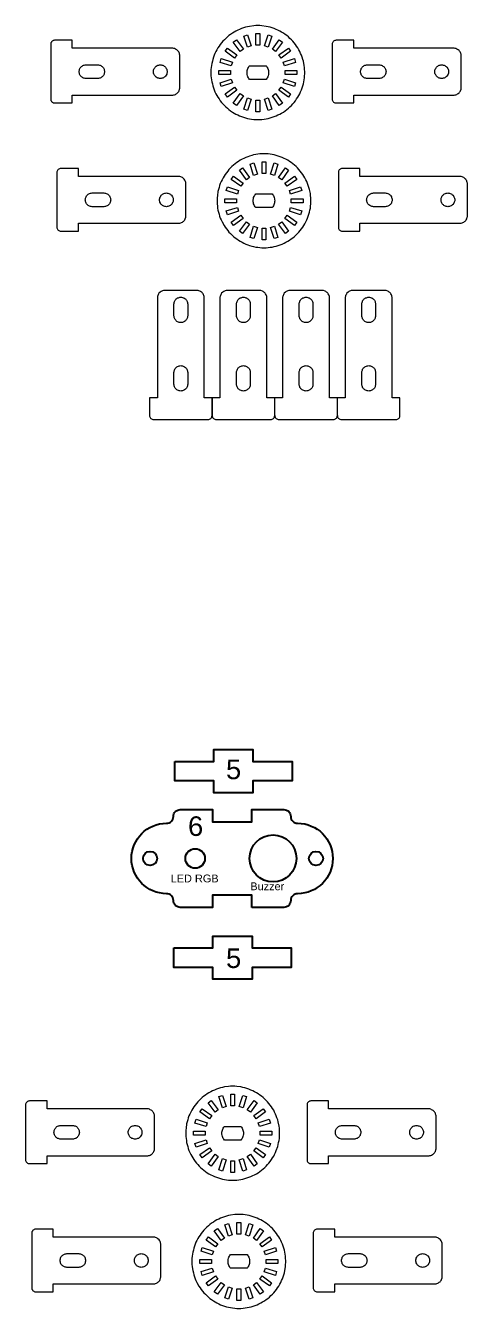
# Model space of a CAD drawing. Header units: millimetres. Extents: x -427 to 3453, y -1931 to 1921.
# Drawn here: x 893.8 to 1006.8, y -483.3 to -155.4 of the extents above; entities that cross this region are included whole.
import ezdxf

# ---------------------------------------------------------------- set-up
doc = ezdxf.new("R2010")
doc.units = ezdxf.units.MM
doc.layers.add('Layer 1', color=7, linetype='Continuous')
doc.styles.get("Standard").update_dxf_attribs({"font": 'arial.ttf'})

msp = doc.modelspace()

# ---------------------------------------------------------------- linework, layer by layer
at = {"color": 240, "true_color": 0xed1f24}
for points in [[(931.952, -343.458), (941.952, -343.458), (941.952, -340.458), (951.952, -340.458), (951.952, -343.458), (961.952, -343.458), (961.952, -348.458), (951.952, -348.458), (951.952, -351.458), (941.952, -351.458), (941.952, -348.458), (931.952, -348.458), (931.952, -343.458)], [(931.733, -391.126), (941.733, -391.126), (941.733, -388.126), (951.733, -388.126), (951.733, -391.126), (961.733, -391.126), (961.733, -396.126), (951.733, -396.126), (951.733, -399.126), (941.733, -399.126), (941.733, -396.126), (931.733, -396.126), (931.733, -391.126)]]:
    msp.add_lwpolyline(points, dxfattribs=at)
msp.add_lwpolyline([(951.623, -380.771), (951.623, -377.671), (941.623, -377.671), (941.623, -380.771), (933.373, -380.771, -0.4142136), (931.623, -379.021, 0.4142136), (929.873, -377.271, -1), (929.873, -359.271, 0.4142136), (931.623, -357.521, -0.4142136), (933.373, -355.771), (941.623, -355.771), (941.623, -358.871), (951.623, -358.871), (951.623, -355.771), (959.873, -355.771, -0.4142136), (961.623, -357.521, 0.4142136), (963.373, -359.271, -1), (963.373, -377.271, 0.4142136), (961.623, -379.021, -0.4142136), (959.873, -380.771)], format="xyb", close=True, dxfattribs=at)
for centre, radius in [((957.08, -368.271), 6), ((925.638, -368.271), 1.8), ((937.174, -368.271), 2.5), ((968.07, -368.271), 1.8)]:
    msp.add_circle(centre, radius, dxfattribs=at)
at = {"layer": 'Layer 1', "color": 240, "lineweight": 0, "true_color": 0xed1f24}
for points in [[(965.165, -166.639), (965.13, -166.11), (965.059, -165.581), (964.847, -164.523), (964.706, -164.029), (964.53, -163.499), (964.354, -163.006), (964.142, -162.512), (963.93, -162.053), (963.683, -161.559), (963.401, -161.101), (963.119, -160.677), (962.801, -160.254), (962.484, -159.831), (962.131, -159.407), (961.778, -159.019), (961.39, -158.666), (961.002, -158.314), (960.579, -157.961), (960.155, -157.643), (959.732, -157.361), (959.274, -157.079), (958.815, -156.797), (958.321, -156.585), (957.862, -156.373), (957.369, -156.162), (956.839, -155.985), (956.346, -155.844), (955.816, -155.703), (955.322, -155.597), (954.264, -155.456), (953.735, -155.421), (952.677, -155.421), (952.147, -155.456), (951.089, -155.597), (950.56, -155.703), (950.066, -155.844), (949.537, -155.985), (949.043, -156.162), (948.549, -156.373), (948.055, -156.585), (947.597, -156.797), (947.138, -157.079), (946.679, -157.361), (946.221, -157.643), (945.797, -157.961), (945.409, -158.314), (944.986, -158.666), (944.633, -159.019), (944.245, -159.407), (943.928, -159.831), (943.575, -160.254), (943.293, -160.677), (942.975, -161.101), (942.728, -161.559), (942.481, -162.053), (942.234, -162.512), (942.023, -163.006), (941.846, -163.499), (941.705, -164.029), (941.564, -164.523), (941.423, -165.052), (941.282, -166.11), (941.211, -166.639), (941.211, -168.227), (941.282, -168.756), (941.352, -169.285), (941.423, -169.779), (941.564, -170.308), (941.705, -170.837), (941.846, -171.331), (942.023, -171.825), (942.234, -172.319), (942.481, -172.813), (942.975, -173.73), (943.293, -174.153), (943.575, -174.612), (943.928, -175.035), (944.245, -175.423), (944.633, -175.811), (944.986, -176.164), (945.409, -176.552), (945.797, -176.87), (946.221, -177.187), (946.679, -177.505), (947.138, -177.752), (947.597, -178.034), (948.055, -178.246), (948.549, -178.493), (949.043, -178.669), (949.537, -178.845), (950.066, -178.986), (950.56, -179.128), (951.089, -179.233), (951.618, -179.304), (952.147, -179.374), (952.677, -179.41), (953.735, -179.41), (954.264, -179.374), (954.793, -179.304), (955.322, -179.233), (955.816, -179.128), (956.346, -178.986), (956.839, -178.845), (957.369, -178.669), (957.862, -178.493), (958.321, -178.246), (958.815, -178.034), (959.274, -177.752), (959.732, -177.505), (960.155, -177.187), (960.579, -176.87), (961.002, -176.552), (961.39, -176.164), (961.778, -175.811), (962.131, -175.423), (962.484, -175.035), (962.801, -174.612), (963.119, -174.153), (963.401, -173.73), (963.683, -173.271), (963.93, -172.813), (964.142, -172.319), (964.354, -171.825), (964.706, -170.837), (964.847, -170.308), (964.953, -169.779), (965.059, -169.285), (965.13, -168.756), (965.165, -168.227), (965.2, -167.698), (965.2, -167.168), (965.165, -166.639)], [(933.203, -162.735), (933.133, -162.523), (933.062, -162.312), (932.956, -162.135), (932.815, -161.924), (932.674, -161.783), (932.498, -161.606), (932.321, -161.5), (932.11, -161.395), (931.898, -161.289), (931.686, -161.218), (931.475, -161.183), (905.757, -161.183), (905.757, -159.172), (901.242, -159.172), (901.065, -159.207), (900.889, -159.243), (900.748, -159.313), (900.607, -159.419), (900.465, -159.525), (900.395, -159.666), (900.289, -159.842), (900.254, -160.019), (900.254, -174.342), (900.289, -174.518), (900.395, -174.694), (900.465, -174.835), (900.607, -174.941), (900.748, -175.047), (900.889, -175.118), (901.065, -175.153), (901.242, -175.188), (905.757, -175.188), (905.757, -173.177), (931.475, -173.177), (931.686, -173.142), (931.898, -173.072), (932.11, -173.001), (932.321, -172.86), (932.498, -172.754), (932.674, -172.613), (932.815, -172.437), (932.956, -172.26), (933.062, -172.048), (933.203, -171.625), (933.239, -171.413), (933.239, -162.947), (933.203, -162.735)], [(948.69, -162.053), (946.926, -159.619), (947.738, -159.019), (949.502, -161.453), (948.69, -162.053)], [(950.595, -157.749), (951.512, -160.607), (950.56, -160.924), (949.643, -158.067), (950.595, -157.749)], [(952.712, -157.432), (953.7, -157.432), (953.7, -160.43), (952.712, -160.43), (952.712, -157.432)], [(955.852, -160.924), (954.899, -160.607), (955.816, -157.749), (956.769, -158.067), (955.852, -160.924)], [(958.674, -159.019), (959.485, -159.619), (957.721, -162.053), (956.91, -161.453), (958.674, -159.019)], [(1005.17, -162.735), (1005.099, -162.523), (1005.029, -162.312), (1004.923, -162.135), (1004.782, -161.924), (1004.641, -161.783), (1004.464, -161.606), (1004.288, -161.5), (1004.076, -161.395), (1003.865, -161.289), (1003.653, -161.218), (1003.441, -161.183), (977.724, -161.183), (977.724, -159.172), (973.208, -159.172), (973.032, -159.207), (972.855, -159.243), (972.714, -159.313), (972.573, -159.419), (972.432, -159.525), (972.362, -159.666), (972.256, -159.842), (972.22, -160.019), (972.22, -174.342), (972.256, -174.518), (972.362, -174.694), (972.432, -174.835), (972.573, -174.941), (972.714, -175.047), (972.855, -175.118), (973.032, -175.153), (973.208, -175.188), (977.724, -175.188), (977.724, -173.177), (1003.441, -173.177), (1003.653, -173.142), (1003.865, -173.072), (1004.076, -173.001), (1004.288, -172.86), (1004.464, -172.754), (1004.641, -172.613), (1004.782, -172.437), (1004.923, -172.26), (1005.029, -172.048), (1005.17, -171.625), (1005.205, -171.413), (1005.205, -162.947), (1005.17, -162.735)], [(943.857, -163.852), (946.679, -164.769), (946.397, -165.722), (943.54, -164.805), (943.857, -163.852)], [(945.409, -161.136), (947.844, -162.9), (947.244, -163.711), (944.81, -161.947), (945.409, -161.136)], [(961.002, -161.136), (961.567, -161.947), (959.168, -163.711), (958.568, -162.9), (961.002, -161.136)], [(962.554, -163.852), (962.872, -164.805), (960.014, -165.722), (959.697, -164.769), (962.554, -163.852)], [(913.977, -167.392), (913.942, -167.603), (913.871, -167.815), (913.8, -167.992), (913.695, -168.168), (913.554, -168.344), (913.412, -168.485), (913.236, -168.627), (913.06, -168.732), (912.883, -168.803), (912.672, -168.873), (912.46, -168.909), (912.248, -168.944), (909.25, -168.944), (909.038, -168.909), (908.826, -168.873), (908.615, -168.803), (908.438, -168.732), (908.262, -168.627), (908.085, -168.485), (907.944, -168.344), (907.803, -168.168), (907.697, -167.992), (907.627, -167.815), (907.556, -167.603), (907.521, -167.392), (907.486, -167.18), (907.521, -166.968), (907.556, -166.757), (907.627, -166.58), (907.697, -166.369), (907.803, -166.192), (907.944, -166.016), (908.085, -165.875), (908.262, -165.734), (908.438, -165.628), (908.615, -165.557), (908.826, -165.487), (909.038, -165.452), (909.25, -165.416), (912.248, -165.416), (912.46, -165.452), (912.672, -165.487), (912.883, -165.557), (913.06, -165.628), (913.236, -165.734), (913.412, -165.875), (913.554, -166.016), (913.695, -166.192), (913.8, -166.369), (913.871, -166.58), (913.942, -166.757), (913.977, -166.968), (914.012, -167.18), (913.977, -167.392)], [(929.993, -166.968), (929.993, -167.392), (929.958, -167.603), (929.887, -167.815), (929.57, -168.344), (929.393, -168.485), (929.252, -168.627), (929.076, -168.732), (928.864, -168.803), (928.652, -168.873), (928.441, -168.909), (928.229, -168.944), (928.053, -168.909), (927.841, -168.873), (927.629, -168.803), (927.418, -168.732), (927.241, -168.627), (927.1, -168.485), (926.924, -168.344), (926.818, -168.168), (926.712, -167.992), (926.606, -167.815), (926.536, -167.603), (926.5, -167.392), (926.5, -166.968), (926.536, -166.757), (926.606, -166.58), (926.712, -166.369), (926.818, -166.192), (926.924, -166.016), (927.1, -165.875), (927.241, -165.734), (927.418, -165.628), (927.629, -165.557), (927.841, -165.487), (928.053, -165.452), (928.229, -165.416), (928.441, -165.452), (928.652, -165.487), (928.864, -165.557), (929.076, -165.628), (929.252, -165.734), (929.393, -165.875), (929.57, -166.016), (929.781, -166.369), (929.887, -166.58), (929.958, -166.757), (929.993, -166.968)], [(943.187, -167.909), (943.187, -166.921), (946.186, -166.921), (946.186, -167.909), (943.187, -167.909)], [(951.089, -169.179), (950.913, -168.968), (950.772, -168.721), (950.666, -168.474), (950.56, -168.227), (950.489, -167.944), (950.454, -167.698), (950.454, -167.133), (950.489, -166.886), (950.56, -166.604), (950.666, -166.357), (950.772, -166.11), (950.913, -165.898), (951.089, -165.651), (955.322, -165.651), (955.464, -165.898), (955.605, -166.11), (955.746, -166.357), (955.816, -166.604), (955.887, -166.886), (955.922, -167.133), (955.957, -167.415), (955.922, -167.698), (955.887, -167.944), (955.816, -168.227), (955.746, -168.474), (955.605, -168.721), (955.464, -168.968), (955.322, -169.179), (951.089, -169.179)], [(963.189, -167.909), (960.191, -167.909), (960.191, -166.921), (963.189, -166.921), (963.189, -167.909)], [(985.944, -167.392), (985.908, -167.603), (985.838, -167.815), (985.767, -167.992), (985.661, -168.168), (985.52, -168.344), (985.379, -168.485), (985.203, -168.627), (985.026, -168.732), (984.85, -168.803), (984.638, -168.873), (984.427, -168.909), (984.215, -168.944), (981.216, -168.944), (981.005, -168.909), (980.793, -168.873), (980.581, -168.803), (980.405, -168.732), (980.229, -168.627), (980.052, -168.485), (979.911, -168.344), (979.77, -168.168), (979.664, -167.992), (979.594, -167.815), (979.523, -167.603), (979.488, -167.392), (979.452, -167.18), (979.488, -166.968), (979.523, -166.757), (979.594, -166.58), (979.664, -166.369), (979.77, -166.192), (979.911, -166.016), (980.052, -165.875), (980.229, -165.734), (980.405, -165.628), (980.581, -165.557), (980.793, -165.487), (981.005, -165.452), (981.216, -165.416), (984.215, -165.416), (984.427, -165.452), (984.638, -165.487), (984.85, -165.557), (985.026, -165.628), (985.203, -165.734), (985.379, -165.875), (985.52, -166.016), (985.661, -166.192), (985.767, -166.369), (985.838, -166.58), (985.908, -166.757), (985.944, -166.968), (985.979, -167.18), (985.944, -167.392)], [(1001.96, -166.968), (1001.96, -167.392), (1001.924, -167.603), (1001.854, -167.815), (1001.536, -168.344), (1001.36, -168.485), (1001.219, -168.627), (1001.042, -168.732), (1000.831, -168.803), (1000.619, -168.873), (1000.407, -168.909), (1000.196, -168.944), (1000.019, -168.909), (999.808, -168.873), (999.596, -168.803), (999.384, -168.732), (999.208, -168.627), (999.067, -168.485), (998.89, -168.344), (998.785, -168.168), (998.679, -167.992), (998.573, -167.815), (998.502, -167.603), (998.467, -167.392), (998.467, -166.968), (998.502, -166.757), (998.573, -166.58), (998.679, -166.369), (998.785, -166.192), (998.89, -166.016), (999.067, -165.875), (999.208, -165.734), (999.384, -165.628), (999.596, -165.557), (999.808, -165.487), (1000.019, -165.452), (1000.196, -165.416), (1000.407, -165.452), (1000.619, -165.487), (1000.831, -165.557), (1001.042, -165.628), (1001.219, -165.734), (1001.36, -165.875), (1001.536, -166.016), (1001.748, -166.369), (1001.854, -166.58), (1001.924, -166.757), (1001.96, -166.968)], [(943.857, -170.978), (943.54, -170.026), (946.397, -169.109), (946.679, -170.061), (943.857, -170.978)], [(962.554, -170.978), (959.697, -170.061), (960.014, -169.109), (962.872, -170.026), (962.554, -170.978)], [(945.409, -173.695), (944.81, -172.883), (947.244, -171.119), (947.844, -171.931), (945.409, -173.695)], [(947.738, -175.811), (946.926, -175.212), (948.69, -172.778), (949.502, -173.377), (947.738, -175.811)], [(958.674, -175.811), (956.91, -173.377), (957.721, -172.778), (959.485, -175.212), (958.674, -175.811)], [(961.002, -173.695), (958.568, -171.931), (959.168, -171.119), (961.567, -172.883), (961.002, -173.695)], [(950.595, -177.081), (949.643, -176.764), (950.56, -173.906), (951.512, -174.224), (950.595, -177.081)], [(953.7, -177.434), (952.712, -177.434), (952.712, -174.436), (953.7, -174.436), (953.7, -177.434)], [(955.816, -177.081), (954.899, -174.224), (955.852, -173.906), (956.769, -176.764), (955.816, -177.081)], [(966.738, -199.4), (966.703, -198.871), (966.632, -198.342), (966.421, -197.283), (966.279, -196.789), (966.103, -196.26), (965.927, -195.766), (965.715, -195.273), (965.503, -194.814), (965.256, -194.32), (964.974, -193.861), (964.692, -193.438), (964.374, -193.015), (964.057, -192.591), (963.704, -192.168), (963.351, -191.78), (962.963, -191.427), (962.575, -191.074), (962.152, -190.722), (961.729, -190.404), (961.305, -190.122), (960.847, -189.84), (960.388, -189.558), (959.894, -189.346), (959.436, -189.134), (958.942, -188.923), (958.413, -188.746), (957.919, -188.605), (957.389, -188.464), (956.896, -188.358), (955.837, -188.217), (955.308, -188.182), (954.25, -188.182), (953.721, -188.217), (952.662, -188.358), (952.133, -188.464), (951.639, -188.605), (951.11, -188.746), (950.616, -188.923), (950.122, -189.134), (949.628, -189.346), (949.17, -189.558), (948.711, -189.84), (948.253, -190.122), (947.794, -190.404), (947.371, -190.722), (946.983, -191.074), (946.559, -191.427), (946.206, -191.78), (945.818, -192.168), (945.501, -192.591), (945.148, -193.015), (944.866, -193.438), (944.548, -193.861), (944.301, -194.32), (944.054, -194.814), (943.808, -195.273), (943.596, -195.766), (943.419, -196.26), (943.278, -196.789), (943.137, -197.283), (942.996, -197.813), (942.855, -198.871), (942.784, -199.4), (942.784, -200.988), (942.855, -201.517), (942.926, -202.046), (942.996, -202.54), (943.137, -203.069), (943.278, -203.598), (943.419, -204.092), (943.596, -204.586), (943.808, -205.08), (944.054, -205.574), (944.548, -206.491), (944.866, -206.914), (945.148, -207.373), (945.501, -207.796), (945.818, -208.184), (946.206, -208.572), (946.559, -208.925), (946.983, -209.313), (947.371, -209.631), (947.794, -209.948), (948.253, -210.266), (948.711, -210.513), (949.17, -210.795), (949.628, -211.006), (950.122, -211.253), (950.616, -211.43), (951.11, -211.606), (951.639, -211.747), (952.133, -211.888), (952.662, -211.994), (953.191, -212.065), (953.721, -212.135), (954.25, -212.171), (955.308, -212.171), (955.837, -212.135), (956.366, -212.065), (956.896, -211.994), (957.389, -211.888), (957.919, -211.747), (958.413, -211.606), (958.942, -211.43), (959.436, -211.253), (959.894, -211.006), (960.388, -210.795), (960.847, -210.513), (961.305, -210.266), (961.729, -209.948), (962.152, -209.631), (962.575, -209.313), (962.963, -208.925), (963.351, -208.572), (963.704, -208.184), (964.057, -207.796), (964.374, -207.373), (964.692, -206.914), (964.974, -206.491), (965.256, -206.032), (965.503, -205.574), (965.715, -205.08), (965.927, -204.586), (966.279, -203.598), (966.421, -203.069), (966.526, -202.54), (966.632, -202.046), (966.703, -201.517), (966.738, -200.988), (966.773, -200.458), (966.773, -199.929), (966.738, -199.4)], [(934.776, -195.496), (934.706, -195.284), (934.635, -195.073), (934.529, -194.896), (934.388, -194.685), (934.071, -194.367), (933.894, -194.261), (933.683, -194.155), (933.471, -194.05), (933.259, -193.979), (933.048, -193.944), (907.33, -193.944), (907.33, -191.933), (902.815, -191.933), (902.638, -191.968), (902.462, -192.003), (902.321, -192.074), (902.18, -192.18), (902.039, -192.286), (901.968, -192.427), (901.862, -192.603), (901.827, -192.78), (901.827, -207.102), (901.862, -207.279), (901.968, -207.455), (902.039, -207.596), (902.18, -207.702), (902.321, -207.808), (902.462, -207.878), (902.638, -207.914), (902.815, -207.949), (907.33, -207.949), (907.33, -205.938), (933.048, -205.938), (933.259, -205.903), (933.471, -205.832), (933.683, -205.762), (933.894, -205.621), (934.071, -205.515), (934.247, -205.374), (934.388, -205.197), (934.529, -205.021), (934.635, -204.809), (934.776, -204.386), (934.812, -204.174), (934.812, -195.708), (934.776, -195.496)], [(950.263, -194.814), (948.499, -192.38), (949.311, -191.78), (951.075, -194.214), (950.263, -194.814)], [(952.168, -190.51), (953.086, -193.368), (952.133, -193.685), (951.216, -190.828), (952.168, -190.51)], [(954.285, -190.193), (955.273, -190.193), (955.273, -193.191), (954.285, -193.191), (954.285, -190.193)], [(957.425, -193.685), (956.472, -193.368), (957.389, -190.51), (958.342, -190.828), (957.425, -193.685)], [(960.247, -191.78), (961.058, -192.38), (959.294, -194.814), (958.483, -194.214), (960.247, -191.78)], [(1006.743, -195.496), (1006.673, -195.284), (1006.602, -195.073), (1006.496, -194.896), (1006.355, -194.685), (1006.214, -194.543), (1006.038, -194.367), (1005.861, -194.261), (1005.649, -194.155), (1005.438, -194.05), (1005.226, -193.979), (1005.014, -193.944), (979.297, -193.944), (979.297, -191.933), (974.781, -191.933), (974.605, -191.968), (974.429, -192.003), (974.288, -192.074), (974.146, -192.18), (974.005, -192.286), (973.935, -192.427), (973.829, -192.603), (973.794, -192.78), (973.794, -207.102), (973.829, -207.279), (973.935, -207.455), (974.005, -207.596), (974.146, -207.702), (974.288, -207.808), (974.429, -207.878), (974.605, -207.914), (974.781, -207.949), (979.297, -207.949), (979.297, -205.938), (1005.014, -205.938), (1005.226, -205.903), (1005.438, -205.832), (1005.649, -205.762), (1005.861, -205.621), (1006.038, -205.515), (1006.214, -205.374), (1006.355, -205.197), (1006.496, -205.021), (1006.602, -204.809), (1006.743, -204.386), (1006.778, -204.174), (1006.778, -195.708), (1006.743, -195.496)], [(945.43, -196.613), (948.253, -197.53), (947.97, -198.483), (945.113, -197.566), (945.43, -196.613)], [(946.983, -193.897), (949.417, -195.661), (948.817, -196.472), (946.383, -194.708), (946.983, -193.897)], [(962.575, -193.897), (963.14, -194.708), (960.741, -196.472), (960.141, -195.661), (962.575, -193.897)], [(964.128, -196.613), (964.445, -197.566), (961.588, -198.483), (961.27, -197.53), (964.128, -196.613)], [(915.55, -200.153), (915.515, -200.364), (915.444, -200.576), (915.374, -200.752), (915.268, -200.929), (915.127, -201.105), (914.986, -201.246), (914.809, -201.387), (914.633, -201.493), (914.456, -201.564), (914.245, -201.634), (914.033, -201.67), (913.821, -201.705), (910.823, -201.705), (910.611, -201.67), (910.399, -201.634), (910.188, -201.564), (910.011, -201.493), (909.835, -201.387), (909.659, -201.246), (909.518, -201.105), (909.376, -200.929), (909.271, -200.752), (909.2, -200.576), (909.129, -200.364), (909.094, -200.153), (909.059, -199.941), (909.094, -199.729), (909.129, -199.518), (909.2, -199.341), (909.271, -199.13), (909.376, -198.953), (909.518, -198.777), (909.659, -198.636), (909.835, -198.495), (910.011, -198.389), (910.188, -198.318), (910.399, -198.248), (910.611, -198.212), (910.823, -198.177), (913.821, -198.177), (914.033, -198.212), (914.245, -198.248), (914.456, -198.318), (914.633, -198.389), (914.809, -198.495), (914.986, -198.636), (915.127, -198.777), (915.268, -198.953), (915.374, -199.13), (915.444, -199.341), (915.515, -199.518), (915.55, -199.729), (915.585, -199.941), (915.55, -200.153)], [(931.566, -199.729), (931.566, -200.153), (931.531, -200.364), (931.46, -200.576), (931.143, -201.105), (930.966, -201.246), (930.825, -201.387), (930.649, -201.493), (930.437, -201.564), (930.226, -201.634), (930.014, -201.67), (929.802, -201.705), (929.626, -201.67), (929.414, -201.634), (929.203, -201.564), (928.991, -201.493), (928.814, -201.387), (928.673, -201.246), (928.497, -201.105), (928.391, -200.929), (928.285, -200.752), (928.179, -200.576), (928.109, -200.364), (928.074, -200.153), (928.074, -199.729), (928.109, -199.518), (928.179, -199.341), (928.285, -199.13), (928.391, -198.953), (928.497, -198.777), (928.673, -198.636), (928.814, -198.495), (928.991, -198.389), (929.203, -198.318), (929.414, -198.248), (929.626, -198.212), (929.802, -198.177), (930.014, -198.212), (930.226, -198.248), (930.437, -198.318), (930.649, -198.389), (930.825, -198.495), (930.966, -198.636), (931.143, -198.777), (931.354, -199.13), (931.46, -199.341), (931.531, -199.518), (931.566, -199.729)], [(944.76, -200.67), (944.76, -199.682), (947.759, -199.682), (947.759, -200.67), (944.76, -200.67)], [(952.662, -201.94), (952.486, -201.728), (952.345, -201.481), (952.239, -201.234), (952.133, -200.988), (952.063, -200.705), (952.027, -200.458), (952.027, -199.894), (952.063, -199.647), (952.133, -199.365), (952.239, -199.118), (952.345, -198.871), (952.486, -198.659), (952.662, -198.412), (956.896, -198.412), (957.037, -198.659), (957.178, -198.871), (957.319, -199.118), (957.389, -199.365), (957.46, -199.647), (957.495, -199.894), (957.531, -200.176), (957.495, -200.458), (957.46, -200.705), (957.389, -200.988), (957.319, -201.234), (957.178, -201.481), (957.037, -201.728), (956.896, -201.94), (952.662, -201.94)], [(964.763, -200.67), (961.764, -200.67), (961.764, -199.682), (964.763, -199.682), (964.763, -200.67)], [(987.517, -200.153), (987.481, -200.364), (987.411, -200.576), (987.34, -200.752), (987.234, -200.929), (987.093, -201.105), (986.952, -201.246), (986.776, -201.387), (986.599, -201.493), (986.423, -201.564), (986.211, -201.634), (986, -201.67), (985.788, -201.705), (982.789, -201.705), (982.578, -201.67), (982.366, -201.634), (982.154, -201.564), (981.978, -201.493), (981.802, -201.387), (981.625, -201.246), (981.484, -201.105), (981.343, -200.929), (981.237, -200.752), (981.167, -200.576), (981.096, -200.364), (981.061, -200.153), (981.026, -199.941), (981.061, -199.729), (981.096, -199.518), (981.167, -199.341), (981.237, -199.13), (981.343, -198.953), (981.484, -198.777), (981.625, -198.636), (981.802, -198.495), (981.978, -198.389), (982.154, -198.318), (982.366, -198.248), (982.578, -198.212), (982.789, -198.177), (985.788, -198.177), (986, -198.212), (986.211, -198.248), (986.423, -198.318), (986.599, -198.389), (986.776, -198.495), (986.952, -198.636), (987.093, -198.777), (987.234, -198.953), (987.34, -199.13), (987.411, -199.341), (987.481, -199.518), (987.517, -199.729), (987.552, -199.941), (987.517, -200.153)], [(1003.533, -199.729), (1003.533, -200.153), (1003.498, -200.364), (1003.427, -200.576), (1003.109, -201.105), (1002.933, -201.246), (1002.792, -201.387), (1002.616, -201.493), (1002.404, -201.564), (1002.192, -201.634), (1001.981, -201.67), (1001.769, -201.705), (1001.593, -201.67), (1001.381, -201.634), (1001.169, -201.564), (1000.958, -201.493), (1000.781, -201.387), (1000.64, -201.246), (1000.464, -201.105), (1000.358, -200.929), (1000.252, -200.752), (1000.146, -200.576), (1000.076, -200.364), (1000.04, -200.153), (1000.04, -199.729), (1000.076, -199.518), (1000.146, -199.341), (1000.252, -199.13), (1000.358, -198.953), (1000.464, -198.777), (1000.64, -198.636), (1000.781, -198.495), (1000.958, -198.389), (1001.169, -198.318), (1001.381, -198.248), (1001.593, -198.212), (1001.769, -198.177), (1001.981, -198.212), (1002.192, -198.248), (1002.404, -198.318), (1002.616, -198.389), (1002.792, -198.495), (1002.933, -198.636), (1003.109, -198.777), (1003.321, -199.13), (1003.427, -199.341), (1003.498, -199.518), (1003.533, -199.729)], [(945.43, -203.739), (945.113, -202.787), (947.97, -201.869), (948.253, -202.822), (945.43, -203.739)], [(964.128, -203.739), (961.27, -202.822), (961.588, -201.869), (964.445, -202.787), (964.128, -203.739)], [(946.983, -206.456), (946.383, -205.644), (948.817, -203.88), (949.417, -204.692), (946.983, -206.456)], [(949.311, -208.572), (948.499, -207.973), (950.263, -205.538), (951.075, -206.138), (949.311, -208.572)], [(960.247, -208.572), (958.483, -206.138), (959.294, -205.538), (961.058, -207.973), (960.247, -208.572)], [(962.575, -206.456), (960.141, -204.692), (960.741, -203.88), (963.14, -205.644), (962.575, -206.456)], [(952.168, -209.842), (951.216, -209.525), (952.133, -206.667), (953.086, -206.985), (952.168, -209.842)], [(955.273, -210.195), (954.285, -210.195), (954.285, -207.196), (955.273, -207.196), (955.273, -210.195)], [(957.389, -209.842), (956.472, -206.985), (957.425, -206.667), (958.342, -209.525), (957.389, -209.842)], [(929.052, -223.11), (928.84, -223.181), (928.628, -223.251), (928.452, -223.357), (928.24, -223.498), (928.099, -223.64), (927.923, -223.816), (927.817, -223.992), (927.711, -224.204), (927.605, -224.416), (927.535, -224.627), (927.5, -224.839), (927.5, -225.051), (927.5, -250.556), (925.489, -250.556), (925.489, -255.072), (925.524, -255.248), (925.559, -255.425), (925.63, -255.566), (925.736, -255.707), (925.842, -255.848), (925.983, -255.919), (926.159, -256.025), (926.335, -256.06), (926.512, -256.06), (940.517, -256.06), (940.658, -256.06), (940.835, -256.025), (941.011, -255.919), (941.152, -255.848), (941.258, -255.707), (941.364, -255.566), (941.434, -255.425), (941.47, -255.248), (941.505, -255.072), (941.505, -250.556), (939.494, -250.556), (939.494, -225.051), (939.494, -224.839), (939.459, -224.627), (939.388, -224.416), (939.318, -224.204), (939.177, -223.992), (939.071, -223.816), (938.93, -223.64), (938.753, -223.498), (938.577, -223.357), (938.365, -223.251), (938.153, -223.181), (937.942, -223.11), (937.73, -223.075), (937.483, -223.075), (929.51, -223.075), (929.263, -223.075), (929.052, -223.11)], [(933.709, -224.839), (933.92, -224.874), (934.132, -224.945), (934.308, -225.015), (934.485, -225.121), (934.661, -225.262), (934.802, -225.403), (934.943, -225.58), (935.049, -225.756), (935.12, -225.933), (935.19, -226.144), (935.226, -226.356), (935.261, -226.568), (935.261, -229.566), (935.226, -229.778), (935.19, -229.99), (935.12, -230.201), (935.049, -230.378), (934.943, -230.554), (934.802, -230.73), (934.661, -230.871), (934.485, -231.013), (934.308, -231.118), (934.132, -231.189), (933.92, -231.26), (933.709, -231.295), (933.497, -231.33), (933.285, -231.295), (933.074, -231.26), (932.897, -231.189), (932.686, -231.118), (932.509, -231.013), (932.333, -230.871), (932.192, -230.73), (932.051, -230.554), (931.945, -230.378), (931.874, -230.201), (931.804, -229.99), (931.768, -229.778), (931.733, -229.566), (931.733, -226.568), (931.768, -226.356), (931.804, -226.144), (931.874, -225.933), (931.945, -225.756), (932.051, -225.58), (932.192, -225.403), (932.333, -225.262), (932.509, -225.121), (932.686, -225.015), (932.897, -224.945), (933.074, -224.874), (933.285, -224.839), (933.497, -224.804), (933.709, -224.839)], [(973.537, -255.072), (973.572, -255.248), (973.608, -255.425), (973.678, -255.566), (973.784, -255.707), (973.89, -255.848), (974.031, -255.919), (974.207, -256.025), (974.384, -256.06), (988.707, -256.06), (988.883, -256.025), (989.059, -255.919), (989.2, -255.848), (989.306, -255.707), (989.412, -255.566), (989.483, -255.425), (989.518, -255.248), (989.553, -255.072), (989.553, -250.556), (987.542, -250.556), (987.542, -224.839), (987.507, -224.627), (987.437, -224.416), (987.366, -224.204), (987.225, -223.992), (987.119, -223.816), (986.978, -223.64), (986.802, -223.498), (986.625, -223.357), (986.414, -223.251), (985.99, -223.11), (985.779, -223.075), (977.312, -223.075), (977.1, -223.11), (976.889, -223.181), (976.677, -223.251), (976.5, -223.357), (976.289, -223.498), (975.971, -223.816), (975.865, -223.992), (975.76, -224.204), (975.654, -224.416), (975.583, -224.627), (975.548, -224.839), (975.548, -250.556), (975.548, -250.556), (971.526, -250.556), (971.526, -224.839), (971.491, -224.627), (971.42, -224.416), (971.35, -224.204), (971.209, -223.992), (971.103, -223.816), (970.962, -223.64), (970.785, -223.498), (970.609, -223.357), (970.397, -223.251), (969.974, -223.11), (969.762, -223.075), (961.296, -223.075), (961.084, -223.11), (960.872, -223.181), (960.661, -223.251), (960.484, -223.357), (960.273, -223.498), (959.955, -223.816), (959.849, -223.992), (959.744, -224.204), (959.638, -224.416), (959.567, -224.627), (959.532, -224.839), (959.532, -250.556), (959.532, -250.556), (955.51, -250.556), (955.51, -224.839), (955.475, -224.627), (955.404, -224.416), (955.334, -224.204), (955.193, -223.992), (955.087, -223.816), (954.946, -223.64), (954.769, -223.498), (954.593, -223.357), (954.381, -223.251), (953.958, -223.11), (953.746, -223.075), (945.28, -223.075), (945.068, -223.11), (944.856, -223.181), (944.645, -223.251), (944.468, -223.357), (944.257, -223.498), (943.939, -223.816), (943.833, -223.992), (943.727, -224.204), (943.622, -224.416), (943.551, -224.627), (943.516, -224.839), (943.516, -250.556), (941.505, -250.556), (941.505, -255.072), (941.54, -255.248), (941.575, -255.425), (941.646, -255.566), (941.752, -255.707), (941.858, -255.848), (941.999, -255.919), (942.175, -256.025), (942.352, -256.06), (956.674, -256.06), (956.851, -256.025), (957.027, -255.919), (957.168, -255.848), (957.274, -255.707), (957.38, -255.566), (957.45, -255.425), (957.486, -255.248), (957.521, -255.072), (957.521, -250.556)], [(949.725, -224.839), (949.937, -224.874), (950.148, -224.945), (950.325, -225.015), (950.501, -225.121), (950.677, -225.262), (950.818, -225.403), (950.96, -225.58), (951.065, -225.756), (951.136, -225.933), (951.207, -226.144), (951.242, -226.356), (951.277, -226.568), (951.277, -229.566), (951.242, -229.778), (951.207, -229.99), (951.136, -230.201), (951.065, -230.378), (950.96, -230.554), (950.818, -230.73), (950.677, -230.871), (950.501, -231.013), (950.325, -231.118), (950.148, -231.189), (949.937, -231.26), (949.725, -231.295), (949.513, -231.33), (949.302, -231.295), (949.09, -231.26), (948.913, -231.189), (948.702, -231.118), (948.525, -231.013), (948.349, -230.871), (948.208, -230.73), (948.067, -230.554), (947.961, -230.378), (947.89, -230.201), (947.82, -229.99), (947.785, -229.778), (947.749, -229.566), (947.749, -226.568), (947.785, -226.356), (947.82, -226.144), (947.89, -225.933), (947.961, -225.756), (948.067, -225.58), (948.208, -225.403), (948.349, -225.262), (948.525, -225.121), (948.702, -225.015), (948.913, -224.945), (949.09, -224.874), (949.302, -224.839), (949.513, -224.804), (949.725, -224.839)], [(965.741, -224.839), (965.953, -224.874), (966.164, -224.945), (966.341, -225.015), (966.517, -225.121), (966.693, -225.262), (966.835, -225.403), (966.976, -225.58), (967.082, -225.756), (967.152, -225.933), (967.223, -226.144), (967.258, -226.356), (967.293, -226.568), (967.293, -229.566), (967.258, -229.778), (967.223, -229.99), (967.152, -230.201), (967.082, -230.378), (966.976, -230.554), (966.835, -230.73), (966.693, -230.871), (966.517, -231.013), (966.341, -231.118), (966.164, -231.189), (965.953, -231.26), (965.741, -231.295), (965.529, -231.33), (965.318, -231.295), (965.106, -231.26), (964.93, -231.189), (964.718, -231.118), (964.542, -231.013), (964.365, -230.871), (964.224, -230.73), (964.083, -230.554), (963.977, -230.378), (963.907, -230.201), (963.836, -229.99), (963.801, -229.778), (963.765, -229.566), (963.765, -226.568), (963.801, -226.356), (963.836, -226.144), (963.907, -225.933), (963.977, -225.756), (964.083, -225.58), (964.224, -225.403), (964.365, -225.262), (964.542, -225.121), (964.718, -225.015), (964.93, -224.945), (965.106, -224.874), (965.318, -224.839), (965.529, -224.804), (965.741, -224.839)], [(981.757, -224.839), (981.969, -224.874), (982.18, -224.945), (982.357, -225.015), (982.533, -225.121), (982.71, -225.262), (982.851, -225.403), (982.992, -225.58), (983.098, -225.756), (983.168, -225.933), (983.239, -226.144), (983.274, -226.356), (983.309, -226.568), (983.309, -229.566), (983.274, -229.778), (983.239, -229.99), (983.168, -230.201), (983.098, -230.378), (982.992, -230.554), (982.851, -230.73), (982.71, -230.871), (982.533, -231.013), (982.357, -231.118), (982.18, -231.189), (981.969, -231.26), (981.757, -231.295), (981.545, -231.33), (981.334, -231.295), (981.122, -231.26), (980.946, -231.189), (980.734, -231.118), (980.558, -231.013), (980.381, -230.871), (980.24, -230.73), (980.099, -230.554), (979.993, -230.378), (979.923, -230.201), (979.852, -229.99), (979.817, -229.778), (979.782, -229.566), (979.782, -226.568), (979.817, -226.356), (979.852, -226.144), (979.923, -225.933), (979.993, -225.756), (980.099, -225.58), (980.24, -225.403), (980.381, -225.262), (980.558, -225.121), (980.734, -225.015), (980.946, -224.945), (981.122, -224.874), (981.334, -224.839), (981.545, -224.804), (981.757, -224.839)], [(933.709, -242.337), (933.92, -242.372), (934.132, -242.443), (934.308, -242.513), (934.485, -242.619), (934.661, -242.76), (934.802, -242.901), (934.943, -243.078), (935.049, -243.254), (935.12, -243.43), (935.19, -243.642), (935.225, -243.854), (935.261, -244.065), (935.261, -247.064), (935.225, -247.276), (935.19, -247.487), (935.12, -247.699), (935.049, -247.875), (934.943, -248.052), (934.802, -248.228), (934.661, -248.369), (934.485, -248.51), (934.308, -248.616), (934.132, -248.687), (933.92, -248.757), (933.709, -248.793), (933.497, -248.828), (933.285, -248.793), (933.073, -248.757), (932.897, -248.687), (932.685, -248.616), (932.509, -248.51), (932.333, -248.369), (932.192, -248.228), (932.05, -248.052), (931.945, -247.875), (931.874, -247.699), (931.803, -247.487), (931.768, -247.276), (931.733, -247.064), (931.733, -244.065), (931.768, -243.854), (931.803, -243.642), (931.874, -243.43), (931.945, -243.254), (932.05, -243.078), (932.192, -242.901), (932.333, -242.76), (932.509, -242.619), (932.685, -242.513), (932.897, -242.443), (933.073, -242.372), (933.285, -242.337), (933.497, -242.301), (933.709, -242.337)], [(949.725, -242.337), (949.936, -242.372), (950.148, -242.443), (950.324, -242.513), (950.501, -242.619), (950.677, -242.76), (950.818, -242.901), (950.959, -243.078), (951.065, -243.254), (951.136, -243.43), (951.206, -243.642), (951.242, -243.854), (951.277, -244.065), (951.277, -247.064), (951.242, -247.276), (951.206, -247.487), (951.136, -247.699), (951.065, -247.875), (950.959, -248.052), (950.818, -248.228), (950.677, -248.369), (950.501, -248.51), (950.324, -248.616), (950.148, -248.687), (949.936, -248.757), (949.725, -248.793), (949.513, -248.828), (949.301, -248.793), (949.09, -248.757), (948.913, -248.687), (948.702, -248.616), (948.525, -248.51), (948.349, -248.369), (948.208, -248.228), (948.067, -248.052), (947.961, -247.875), (947.89, -247.699), (947.82, -247.487), (947.784, -247.276), (947.749, -247.064), (947.749, -244.065), (947.784, -243.854), (947.82, -243.642), (947.89, -243.43), (947.961, -243.254), (948.067, -243.078), (948.208, -242.901), (948.349, -242.76), (948.525, -242.619), (948.702, -242.513), (948.913, -242.443), (949.09, -242.372), (949.301, -242.337), (949.513, -242.301), (949.725, -242.337)], [(965.741, -242.337), (965.952, -242.372), (966.164, -242.443), (966.34, -242.513), (966.517, -242.619), (966.693, -242.76), (966.834, -242.901), (966.975, -243.078), (967.081, -243.254), (967.152, -243.43), (967.222, -243.642), (967.258, -243.854), (967.293, -244.065), (967.293, -247.064), (967.258, -247.276), (967.222, -247.487), (967.152, -247.699), (967.081, -247.875), (966.975, -248.052), (966.834, -248.228), (966.693, -248.369), (966.517, -248.51), (966.34, -248.616), (966.164, -248.687), (965.952, -248.757), (965.741, -248.793), (965.529, -248.828), (965.317, -248.793), (965.106, -248.757), (964.929, -248.687), (964.718, -248.616), (964.541, -248.51), (964.365, -248.369), (964.224, -248.228), (964.083, -248.052), (963.977, -247.875), (963.906, -247.699), (963.836, -247.487), (963.8, -247.276), (963.765, -247.064), (963.765, -244.065), (963.8, -243.854), (963.836, -243.642), (963.906, -243.43), (963.977, -243.254), (964.083, -243.078), (964.224, -242.901), (964.365, -242.76), (964.541, -242.619), (964.718, -242.513), (964.929, -242.443), (965.106, -242.372), (965.317, -242.337), (965.529, -242.301), (965.741, -242.337)], [(981.757, -242.337), (981.969, -242.372), (982.18, -242.443), (982.357, -242.513), (982.533, -242.619), (982.709, -242.76), (982.85, -242.901), (982.992, -243.078), (983.097, -243.254), (983.168, -243.43), (983.239, -243.642), (983.274, -243.854), (983.309, -244.065), (983.309, -247.064), (983.274, -247.276), (983.239, -247.487), (983.168, -247.699), (983.097, -247.875), (982.992, -248.052), (982.85, -248.228), (982.709, -248.369), (982.533, -248.51), (982.357, -248.616), (982.18, -248.687), (981.969, -248.757), (981.757, -248.793), (981.545, -248.828), (981.334, -248.793), (981.122, -248.757), (980.945, -248.687), (980.734, -248.616), (980.557, -248.51), (980.381, -248.369), (980.24, -248.228), (980.099, -248.052), (979.993, -247.875), (979.922, -247.699), (979.852, -247.487), (979.817, -247.276), (979.781, -247.064), (979.781, -244.065), (979.817, -243.854), (979.852, -243.642), (979.922, -243.43), (979.993, -243.254), (980.099, -243.078), (980.24, -242.901), (980.381, -242.76), (980.557, -242.619), (980.734, -242.513), (980.945, -242.443), (981.122, -242.372), (981.334, -242.337), (981.545, -242.301), (981.757, -242.337)], [(957.521, -255.072), (957.556, -255.248), (957.592, -255.425), (957.662, -255.566), (957.768, -255.707), (957.874, -255.848), (958.015, -255.919), (958.191, -256.025), (958.368, -256.06), (972.69, -256.06), (972.867, -256.025), (973.043, -255.919), (973.184, -255.848), (973.29, -255.707), (973.396, -255.566), (973.467, -255.425), (973.502, -255.248), (973.537, -255.072), (973.537, -250.556)], [(958.734, -437.724), (958.699, -437.195), (958.628, -436.666), (958.417, -435.607), (958.276, -435.113), (958.099, -434.584), (957.923, -434.09), (957.711, -433.596), (957.499, -433.138), (957.253, -432.644), (956.97, -432.185), (956.688, -431.762), (956.371, -431.339), (956.053, -430.915), (955.7, -430.492), (955.348, -430.104), (954.959, -429.751), (954.571, -429.398), (954.148, -429.046), (953.725, -428.728), (953.301, -428.446), (952.843, -428.164), (952.384, -427.881), (951.89, -427.67), (951.432, -427.458), (950.938, -427.246), (950.409, -427.07), (949.915, -426.929), (949.386, -426.788), (948.892, -426.682), (947.833, -426.541), (947.304, -426.506), (946.246, -426.506), (945.717, -426.541), (944.658, -426.682), (944.129, -426.788), (943.635, -426.929), (943.106, -427.07), (942.612, -427.246), (942.118, -427.458), (941.624, -427.67), (941.166, -427.881), (940.707, -428.164), (940.249, -428.446), (939.79, -428.728), (939.367, -429.046), (938.979, -429.398), (938.555, -429.751), (938.203, -430.104), (937.814, -430.492), (937.497, -430.915), (937.144, -431.339), (936.862, -431.762), (936.544, -432.185), (936.298, -432.644), (936.051, -433.138), (935.804, -433.596), (935.592, -434.09), (935.416, -434.584), (935.274, -435.113), (935.133, -435.607), (934.992, -436.136), (934.851, -437.195), (934.781, -437.724), (934.781, -439.311), (934.851, -439.841), (934.922, -440.37), (934.992, -440.864), (935.133, -441.393), (935.274, -441.922), (935.416, -442.416), (935.592, -442.91), (935.804, -443.404), (936.051, -443.898), (936.544, -444.815), (936.862, -445.238), (937.144, -445.697), (937.497, -446.12), (937.814, -446.508), (938.203, -446.896), (938.555, -447.249), (938.979, -447.637), (939.367, -447.954), (939.79, -448.272), (940.249, -448.589), (940.707, -448.836), (941.166, -449.119), (941.624, -449.33), (942.118, -449.577), (942.612, -449.754), (943.106, -449.93), (943.635, -450.071), (944.129, -450.212), (944.658, -450.318), (945.188, -450.389), (945.717, -450.459), (946.246, -450.494), (947.304, -450.494), (947.833, -450.459), (948.363, -450.389), (948.892, -450.318), (949.386, -450.212), (949.915, -450.071), (950.409, -449.93), (950.938, -449.754), (951.432, -449.577), (951.89, -449.33), (952.384, -449.119), (952.843, -448.836), (953.301, -448.589), (953.725, -448.272), (954.148, -447.954), (954.571, -447.637), (954.959, -447.249), (955.348, -446.896), (955.7, -446.508), (956.053, -446.12), (956.371, -445.697), (956.688, -445.238), (956.97, -444.815), (957.253, -444.356), (957.499, -443.898), (957.711, -443.404), (957.923, -442.91), (958.276, -441.922), (958.417, -441.393), (958.523, -440.864), (958.628, -440.37), (958.699, -439.841), (958.734, -439.311), (958.769, -438.782), (958.769, -438.253), (958.734, -437.724)], [(944.164, -428.834), (945.082, -431.691), (944.129, -432.009), (943.212, -429.151), (944.164, -428.834)], [(946.281, -428.516), (947.269, -428.516), (947.269, -431.515), (946.281, -431.515), (946.281, -428.516)], [(949.421, -432.009), (948.468, -431.691), (949.386, -428.834), (950.338, -429.151), (949.421, -432.009)], [(926.773, -433.82), (926.702, -433.608), (926.631, -433.396), (926.526, -433.22), (926.384, -433.008), (926.243, -432.867), (926.067, -432.691), (925.891, -432.585), (925.679, -432.479), (925.467, -432.373), (925.256, -432.303), (925.044, -432.268), (899.326, -432.268), (899.326, -430.257), (894.811, -430.257), (894.634, -430.292), (894.458, -430.327), (894.317, -430.398), (894.176, -430.504), (894.035, -430.61), (893.964, -430.751), (893.858, -430.927), (893.823, -431.103), (893.823, -445.426), (893.858, -445.603), (893.964, -445.779), (894.035, -445.92), (894.176, -446.026), (894.317, -446.132), (894.458, -446.202), (894.634, -446.238), (894.811, -446.273), (899.326, -446.273), (899.326, -444.262), (925.044, -444.262), (925.256, -444.227), (925.467, -444.156), (925.679, -444.086), (925.891, -443.945), (926.067, -443.839), (926.243, -443.698), (926.384, -443.521), (926.526, -443.345), (926.631, -443.133), (926.773, -442.71), (926.808, -442.498), (926.808, -434.031), (926.773, -433.82)], [(938.979, -432.221), (941.413, -433.984), (940.813, -434.796), (938.379, -433.032), (938.979, -432.221)], [(942.259, -433.138), (940.496, -430.704), (941.307, -430.104), (943.071, -432.538), (942.259, -433.138)], [(952.243, -430.104), (953.054, -430.704), (951.291, -433.138), (950.479, -432.538), (952.243, -430.104)], [(954.571, -432.221), (955.136, -433.032), (952.737, -434.796), (952.137, -433.984), (954.571, -432.221)], [(998.739, -433.82), (998.669, -433.608), (998.598, -433.396), (998.492, -433.22), (998.351, -433.008), (998.21, -432.867), (998.034, -432.691), (997.857, -432.585), (997.646, -432.479), (997.434, -432.373), (997.222, -432.303), (997.011, -432.268), (971.293, -432.268), (971.293, -430.257), (966.778, -430.257), (966.601, -430.292), (966.425, -430.327), (966.284, -430.398), (966.143, -430.504), (966.001, -430.61), (965.931, -430.751), (965.825, -430.927), (965.79, -431.103), (965.79, -445.426), (965.825, -445.603), (965.931, -445.779), (966.001, -445.92), (966.143, -446.026), (966.284, -446.132), (966.425, -446.202), (966.601, -446.238), (966.778, -446.273), (971.293, -446.273), (971.293, -444.262), (997.011, -444.262), (997.222, -444.227), (997.434, -444.156), (997.646, -444.086), (997.857, -443.945), (998.034, -443.839), (998.21, -443.698), (998.351, -443.521), (998.492, -443.345), (998.598, -443.133), (998.739, -442.71), (998.774, -442.498), (998.774, -434.031), (998.739, -433.82)], [(937.426, -434.937), (940.249, -435.854), (939.966, -436.807), (937.109, -435.889), (937.426, -434.937)], [(956.124, -434.937), (956.441, -435.889), (953.584, -436.807), (953.266, -435.854), (956.124, -434.937)], [(907.546, -438.477), (907.511, -438.688), (907.44, -438.9), (907.37, -439.076), (907.264, -439.253), (907.123, -439.429), (906.982, -439.57), (906.805, -439.711), (906.629, -439.817), (906.453, -439.888), (906.241, -439.958), (906.029, -439.993), (905.818, -440.029), (902.819, -440.029), (902.607, -439.993), (902.396, -439.958), (902.184, -439.888), (902.008, -439.817), (901.831, -439.711), (901.655, -439.57), (901.514, -439.429), (901.373, -439.253), (901.267, -439.076), (901.196, -438.9), (901.126, -438.688), (901.09, -438.477), (901.055, -438.265), (901.09, -438.053), (901.126, -437.841), (901.196, -437.665), (901.267, -437.453), (901.373, -437.277), (901.514, -437.101), (901.655, -436.96), (901.831, -436.818), (902.008, -436.713), (902.184, -436.642), (902.396, -436.571), (902.607, -436.536), (902.819, -436.501), (905.818, -436.501), (906.029, -436.536), (906.241, -436.571), (906.453, -436.642), (906.629, -436.713), (906.805, -436.818), (906.982, -436.96), (907.123, -437.101), (907.264, -437.277), (907.37, -437.453), (907.44, -437.665), (907.511, -437.841), (907.546, -438.053), (907.581, -438.265), (907.546, -438.477)], [(923.562, -438.053), (923.562, -438.477), (923.527, -438.688), (923.456, -438.9), (923.139, -439.429), (922.963, -439.57), (922.821, -439.711), (922.645, -439.817), (922.433, -439.888), (922.222, -439.958), (922.01, -439.993), (921.798, -440.029), (921.622, -439.993), (921.41, -439.958), (921.199, -439.888), (920.987, -439.817), (920.811, -439.711), (920.669, -439.57), (920.493, -439.429), (920.387, -439.253), (920.281, -439.076), (920.176, -438.9), (920.105, -438.688), (920.07, -438.477), (920.07, -438.053), (920.105, -437.841), (920.176, -437.665), (920.281, -437.453), (920.387, -437.277), (920.493, -437.101), (920.669, -436.96), (920.811, -436.818), (920.987, -436.713), (921.199, -436.642), (921.41, -436.571), (921.622, -436.536), (921.798, -436.501), (922.01, -436.536), (922.222, -436.571), (922.433, -436.642), (922.645, -436.713), (922.821, -436.818), (922.963, -436.96), (923.139, -437.101), (923.351, -437.453), (923.456, -437.665), (923.527, -437.841), (923.562, -438.053)], [(936.756, -438.994), (936.756, -438.006), (939.755, -438.006), (939.755, -438.994), (936.756, -438.994)], [(944.658, -440.264), (944.482, -440.052), (944.341, -439.805), (944.235, -439.558), (944.129, -439.311), (944.059, -439.029), (944.023, -438.782), (944.023, -438.218), (944.059, -437.971), (944.129, -437.689), (944.235, -437.442), (944.341, -437.195), (944.482, -436.983), (944.658, -436.736), (948.892, -436.736), (949.033, -436.983), (949.174, -437.195), (949.315, -437.442), (949.386, -437.689), (949.456, -437.971), (949.491, -438.218), (949.527, -438.5), (949.491, -438.782), (949.456, -439.029), (949.386, -439.311), (949.315, -439.558), (949.174, -439.805), (949.033, -440.052), (948.892, -440.264), (944.658, -440.264)], [(956.759, -438.994), (953.76, -438.994), (953.76, -438.006), (956.759, -438.006), (956.759, -438.994)], [(979.513, -438.477), (979.478, -438.688), (979.407, -438.9), (979.336, -439.076), (979.231, -439.253), (979.089, -439.429), (978.948, -439.57), (978.772, -439.711), (978.596, -439.817), (978.419, -439.888), (978.208, -439.958), (977.996, -439.993), (977.784, -440.029), (974.786, -440.029), (974.574, -439.993), (974.362, -439.958), (974.151, -439.888), (973.974, -439.817), (973.798, -439.711), (973.621, -439.57), (973.48, -439.429), (973.339, -439.253), (973.233, -439.076), (973.163, -438.9), (973.092, -438.688), (973.057, -438.477), (973.022, -438.265), (973.057, -438.053), (973.092, -437.841), (973.163, -437.665), (973.233, -437.453), (973.339, -437.277), (973.48, -437.101), (973.621, -436.96), (973.798, -436.818), (973.974, -436.713), (974.151, -436.642), (974.362, -436.571), (974.574, -436.536), (974.786, -436.501), (977.784, -436.501), (977.996, -436.536), (978.208, -436.571), (978.419, -436.642), (978.596, -436.713), (978.772, -436.818), (978.948, -436.96), (979.089, -437.101), (979.231, -437.277), (979.336, -437.453), (979.407, -437.665), (979.478, -437.841), (979.513, -438.053), (979.548, -438.265), (979.513, -438.477)], [(995.529, -438.053), (995.529, -438.477), (995.494, -438.688), (995.423, -438.9), (995.106, -439.429), (994.929, -439.57), (994.788, -439.711), (994.612, -439.817), (994.4, -439.888), (994.188, -439.958), (993.977, -439.993), (993.765, -440.029), (993.589, -439.993), (993.377, -439.958), (993.165, -439.888), (992.954, -439.817), (992.777, -439.711), (992.636, -439.57), (992.46, -439.429), (992.354, -439.253), (992.248, -439.076), (992.142, -438.9), (992.072, -438.688), (992.036, -438.477), (992.036, -438.053), (992.072, -437.841), (992.142, -437.665), (992.248, -437.453), (992.354, -437.277), (992.46, -437.101), (992.636, -436.96), (992.777, -436.818), (992.954, -436.713), (993.165, -436.642), (993.377, -436.571), (993.589, -436.536), (993.765, -436.501), (993.977, -436.536), (994.188, -436.571), (994.4, -436.642), (994.612, -436.713), (994.788, -436.818), (994.929, -436.96), (995.106, -437.101), (995.317, -437.453), (995.423, -437.665), (995.494, -437.841), (995.529, -438.053)], [(937.426, -442.063), (937.109, -441.111), (939.966, -440.193), (940.249, -441.146), (937.426, -442.063)], [(938.979, -444.779), (938.379, -443.968), (940.813, -442.204), (941.413, -443.016), (938.979, -444.779)], [(954.571, -444.779), (952.137, -443.016), (952.737, -442.204), (955.136, -443.968), (954.571, -444.779)], [(956.124, -442.063), (953.266, -441.146), (953.584, -440.193), (956.441, -441.111), (956.124, -442.063)], [(941.307, -446.896), (940.496, -446.296), (942.259, -443.862), (943.071, -444.462), (941.307, -446.896)], [(944.164, -448.166), (943.212, -447.849), (944.129, -444.991), (945.082, -445.309), (944.164, -448.166)], [(947.269, -448.519), (946.281, -448.519), (946.281, -445.52), (947.269, -445.52), (947.269, -448.519)], [(949.386, -448.166), (948.468, -445.309), (949.421, -444.991), (950.338, -447.849), (949.386, -448.166)], [(952.243, -446.896), (950.479, -444.462), (951.291, -443.862), (953.054, -446.296), (952.243, -446.896)], [(960.307, -470.485), (960.272, -469.956), (960.202, -469.426), (959.99, -468.368), (959.849, -467.874), (959.672, -467.345), (959.496, -466.851), (959.284, -466.357), (959.073, -465.899), (958.826, -465.405), (958.543, -464.946), (958.261, -464.523), (957.944, -464.099), (957.626, -463.676), (957.273, -463.253), (956.921, -462.865), (956.533, -462.512), (956.145, -462.159), (955.721, -461.806), (955.298, -461.489), (954.875, -461.207), (954.416, -460.924), (953.957, -460.642), (953.463, -460.431), (953.005, -460.219), (952.511, -460.007), (951.982, -459.831), (951.488, -459.69), (950.959, -459.549), (950.465, -459.443), (949.407, -459.302), (948.877, -459.266), (947.819, -459.266), (947.29, -459.302), (946.232, -459.443), (945.702, -459.549), (945.208, -459.69), (944.679, -459.831), (944.185, -460.007), (943.692, -460.219), (943.198, -460.431), (942.739, -460.642), (942.28, -460.924), (941.822, -461.207), (941.363, -461.489), (940.94, -461.806), (940.552, -462.159), (940.128, -462.512), (939.776, -462.865), (939.388, -463.253), (939.07, -463.676), (938.717, -464.099), (938.435, -464.523), (938.118, -464.946), (937.871, -465.405), (937.624, -465.899), (937.377, -466.357), (937.165, -466.851), (936.989, -467.345), (936.848, -467.874), (936.707, -468.368), (936.565, -468.897), (936.424, -469.956), (936.354, -470.485), (936.354, -472.072), (936.424, -472.601), (936.495, -473.131), (936.565, -473.624), (936.707, -474.154), (936.848, -474.683), (936.989, -475.177), (937.165, -475.671), (937.377, -476.164), (937.624, -476.658), (938.118, -477.576), (938.435, -477.999), (938.717, -478.457), (939.07, -478.881), (939.388, -479.269), (939.776, -479.657), (940.128, -480.01), (940.552, -480.398), (940.94, -480.715), (941.363, -481.033), (941.822, -481.35), (942.28, -481.597), (942.739, -481.879), (943.198, -482.091), (943.692, -482.338), (944.185, -482.514), (944.679, -482.691), (945.208, -482.832), (945.702, -482.973), (946.232, -483.079), (946.761, -483.149), (947.29, -483.22), (947.819, -483.255), (948.877, -483.255), (949.407, -483.22), (949.936, -483.149), (950.465, -483.079), (950.959, -482.973), (951.488, -482.832), (951.982, -482.691), (952.511, -482.514), (953.005, -482.338), (953.463, -482.091), (953.957, -481.879), (954.416, -481.597), (954.875, -481.35), (955.298, -481.033), (955.721, -480.715), (956.145, -480.398), (956.533, -480.01), (956.921, -479.657), (957.273, -479.269), (957.626, -478.881), (957.944, -478.457), (958.261, -477.999), (958.543, -477.576), (958.826, -477.117), (959.073, -476.658), (959.284, -476.164), (959.496, -475.671), (959.849, -474.683), (959.99, -474.154), (960.096, -473.624), (960.202, -473.131), (960.272, -472.601), (960.307, -472.072), (960.343, -471.543), (960.343, -471.014), (960.307, -470.485)], [(945.738, -461.595), (946.655, -464.452), (945.702, -464.77), (944.785, -461.912), (945.738, -461.595)], [(947.854, -461.277), (948.842, -461.277), (948.842, -464.276), (947.854, -464.276), (947.854, -461.277)], [(950.994, -464.77), (950.042, -464.452), (950.959, -461.595), (951.911, -461.912), (950.994, -464.77)], [(928.346, -466.581), (928.275, -466.369), (928.205, -466.157), (928.099, -465.981), (927.958, -465.769), (927.64, -465.452), (927.464, -465.346), (927.252, -465.24), (927.04, -465.134), (926.829, -465.064), (926.617, -465.028), (900.9, -465.028), (900.9, -463.018), (896.384, -463.018), (896.208, -463.053), (896.031, -463.088), (895.89, -463.159), (895.749, -463.265), (895.608, -463.37), (895.537, -463.511), (895.431, -463.688), (895.396, -463.864), (895.396, -478.187), (895.431, -478.363), (895.537, -478.54), (895.608, -478.681), (895.749, -478.787), (895.89, -478.893), (896.031, -478.963), (896.208, -478.998), (896.384, -479.034), (900.9, -479.034), (900.9, -477.023), (926.617, -477.023), (926.829, -476.988), (927.04, -476.917), (927.252, -476.846), (927.464, -476.705), (927.64, -476.6), (927.816, -476.458), (927.958, -476.282), (928.099, -476.106), (928.205, -475.894), (928.346, -475.471), (928.381, -475.259), (928.381, -466.792), (928.346, -466.581)], [(940.552, -464.981), (942.986, -466.745), (942.386, -467.557), (939.952, -465.793), (940.552, -464.981)], [(943.833, -465.899), (942.069, -463.464), (942.88, -462.865), (944.644, -465.299), (943.833, -465.899)], [(953.816, -462.865), (954.628, -463.464), (952.864, -465.899), (952.052, -465.299), (953.816, -462.865)], [(956.145, -464.981), (956.709, -465.793), (954.31, -467.557), (953.71, -466.745), (956.145, -464.981)], [(1000.312, -466.581), (1000.242, -466.369), (1000.171, -466.157), (1000.065, -465.981), (999.924, -465.769), (999.783, -465.628), (999.607, -465.452), (999.43, -465.346), (999.219, -465.24), (999.007, -465.134), (998.795, -465.064), (998.584, -465.028), (972.866, -465.028), (972.866, -463.018), (968.351, -463.018), (968.174, -463.053), (967.998, -463.088), (967.857, -463.159), (967.716, -463.265), (967.575, -463.37), (967.504, -463.511), (967.398, -463.688), (967.363, -463.864), (967.363, -478.187), (967.398, -478.363), (967.504, -478.54), (967.575, -478.681), (967.716, -478.787), (967.857, -478.893), (967.998, -478.963), (968.174, -478.998), (968.351, -479.034), (972.866, -479.034), (972.866, -477.023), (998.584, -477.023), (998.795, -476.988), (999.007, -476.917), (999.219, -476.846), (999.43, -476.705), (999.607, -476.6), (999.783, -476.458), (999.924, -476.282), (1000.065, -476.106), (1000.171, -475.894), (1000.312, -475.471), (1000.348, -475.259), (1000.348, -466.792), (1000.312, -466.581)], [(939, -467.698), (941.822, -468.615), (941.54, -469.567), (938.682, -468.65), (939, -467.698)], [(957.697, -467.698), (958.014, -468.65), (955.157, -469.567), (954.839, -468.615), (957.697, -467.698)], [(909.119, -471.237), (909.084, -471.449), (909.013, -471.661), (908.943, -471.837), (908.837, -472.013), (908.696, -472.19), (908.555, -472.331), (908.378, -472.472), (908.202, -472.578), (908.026, -472.648), (907.814, -472.719), (907.602, -472.754), (907.391, -472.79), (904.392, -472.79), (904.18, -472.754), (903.969, -472.719), (903.757, -472.648), (903.581, -472.578), (903.404, -472.472), (903.228, -472.331), (903.087, -472.19), (902.946, -472.013), (902.84, -471.837), (902.769, -471.661), (902.699, -471.449), (902.663, -471.237), (902.628, -471.026), (902.663, -470.814), (902.699, -470.602), (902.769, -470.426), (902.84, -470.214), (902.946, -470.038), (903.087, -469.861), (903.228, -469.72), (903.404, -469.579), (903.581, -469.473), (903.757, -469.403), (903.969, -469.332), (904.18, -469.297), (904.392, -469.262), (907.391, -469.262), (907.602, -469.297), (907.814, -469.332), (908.026, -469.403), (908.202, -469.473), (908.378, -469.579), (908.555, -469.72), (908.696, -469.861), (908.837, -470.038), (908.943, -470.214), (909.013, -470.426), (909.084, -470.602), (909.119, -470.814), (909.155, -471.026), (909.119, -471.237)], [(925.135, -470.814), (925.135, -471.237), (925.1, -471.449), (925.03, -471.661), (924.712, -472.19), (924.536, -472.331), (924.395, -472.472), (924.218, -472.578), (924.006, -472.648), (923.795, -472.719), (923.583, -472.754), (923.371, -472.79), (923.195, -472.754), (922.983, -472.719), (922.772, -472.648), (922.56, -472.578), (922.384, -472.472), (922.243, -472.331), (922.066, -472.19), (921.96, -472.013), (921.855, -471.837), (921.749, -471.661), (921.678, -471.449), (921.643, -471.237), (921.643, -470.814), (921.678, -470.602), (921.749, -470.426), (921.855, -470.214), (921.96, -470.038), (922.066, -469.861), (922.243, -469.72), (922.384, -469.579), (922.56, -469.473), (922.772, -469.403), (922.983, -469.332), (923.195, -469.297), (923.371, -469.262), (923.583, -469.297), (923.795, -469.332), (924.006, -469.403), (924.218, -469.473), (924.395, -469.579), (924.536, -469.72), (924.712, -469.861), (924.924, -470.214), (925.03, -470.426), (925.1, -470.602), (925.135, -470.814)], [(938.329, -471.755), (938.329, -470.767), (941.328, -470.767), (941.328, -471.755), (938.329, -471.755)], [(946.232, -473.025), (946.055, -472.813), (945.914, -472.566), (945.808, -472.319), (945.702, -472.072), (945.632, -471.79), (945.596, -471.543), (945.596, -470.979), (945.632, -470.732), (945.702, -470.449), (945.808, -470.203), (945.914, -469.956), (946.055, -469.744), (946.232, -469.497), (950.465, -469.497), (950.606, -469.744), (950.747, -469.956), (950.888, -470.203), (950.959, -470.449), (951.029, -470.732), (951.065, -470.979), (951.1, -471.261), (951.065, -471.543), (951.029, -471.79), (950.959, -472.072), (950.888, -472.319), (950.747, -472.566), (950.606, -472.813), (950.465, -473.025), (946.232, -473.025)], [(958.332, -471.755), (955.333, -471.755), (955.333, -470.767), (958.332, -470.767), (958.332, -471.755)], [(981.086, -471.237), (981.051, -471.449), (980.98, -471.661), (980.91, -471.837), (980.804, -472.013), (980.663, -472.19), (980.521, -472.331), (980.345, -472.472), (980.169, -472.578), (979.992, -472.648), (979.781, -472.719), (979.569, -472.754), (979.357, -472.79), (976.359, -472.79), (976.147, -472.754), (975.935, -472.719), (975.724, -472.648), (975.547, -472.578), (975.371, -472.472), (975.195, -472.331), (975.053, -472.19), (974.912, -472.013), (974.806, -471.837), (974.736, -471.661), (974.665, -471.449), (974.63, -471.237), (974.595, -471.026), (974.63, -470.814), (974.665, -470.602), (974.736, -470.426), (974.806, -470.214), (974.912, -470.038), (975.053, -469.861), (975.195, -469.72), (975.371, -469.579), (975.547, -469.473), (975.724, -469.403), (975.935, -469.332), (976.147, -469.297), (976.359, -469.262), (979.357, -469.262), (979.569, -469.297), (979.781, -469.332), (979.992, -469.403), (980.169, -469.473), (980.345, -469.579), (980.521, -469.72), (980.663, -469.861), (980.804, -470.038), (980.91, -470.214), (980.98, -470.426), (981.051, -470.602), (981.086, -470.814), (981.121, -471.026), (981.086, -471.237)], [(997.102, -470.814), (997.102, -471.237), (997.067, -471.449), (996.996, -471.661), (996.679, -472.19), (996.502, -472.331), (996.361, -472.472), (996.185, -472.578), (995.973, -472.648), (995.761, -472.719), (995.55, -472.754), (995.338, -472.79), (995.162, -472.754), (994.95, -472.719), (994.738, -472.648), (994.527, -472.578), (994.35, -472.472), (994.209, -472.331), (994.033, -472.19), (993.927, -472.013), (993.821, -471.837), (993.715, -471.661), (993.645, -471.449), (993.61, -471.237), (993.61, -470.814), (993.645, -470.602), (993.715, -470.426), (993.821, -470.214), (993.927, -470.038), (994.033, -469.861), (994.209, -469.72), (994.35, -469.579), (994.527, -469.473), (994.738, -469.403), (994.95, -469.332), (995.162, -469.297), (995.338, -469.262), (995.55, -469.297), (995.761, -469.332), (995.973, -469.403), (996.185, -469.473), (996.361, -469.579), (996.502, -469.72), (996.679, -469.861), (996.89, -470.214), (996.996, -470.426), (997.067, -470.602), (997.102, -470.814)], [(939, -474.824), (938.682, -473.871), (941.54, -472.954), (941.822, -473.907), (939, -474.824)], [(940.552, -477.54), (939.952, -476.729), (942.386, -474.965), (942.986, -475.776), (940.552, -477.54)], [(956.145, -477.54), (953.71, -475.776), (954.31, -474.965), (956.709, -476.729), (956.145, -477.54)], [(957.697, -474.824), (954.839, -473.907), (955.157, -472.954), (958.014, -473.871), (957.697, -474.824)], [(942.88, -479.657), (942.069, -479.057), (943.833, -476.623), (944.644, -477.223), (942.88, -479.657)], [(945.738, -480.927), (944.785, -480.609), (945.702, -477.752), (946.655, -478.069), (945.738, -480.927)], [(948.842, -481.28), (947.854, -481.28), (947.854, -478.281), (948.842, -478.281), (948.842, -481.28)], [(950.959, -480.927), (950.042, -478.069), (950.994, -477.752), (951.911, -480.609), (950.959, -480.927)], [(953.816, -479.657), (952.052, -477.223), (952.864, -476.623), (954.628, -479.057), (953.816, -479.657)]]:
    msp.add_lwpolyline(points, dxfattribs=at)

# ---------------------------------------------------------------- texts
at = {"char_height": 5, "attachment_point": 1}
for s, insert in [('{\\C5;5}', (945.066, -343.006)), ('{\\C5;6}', (935.346, -357.512)), ('{\\C5;5}', (945.066, -391.265))]:
    msp.add_mtext_dynamic_manual_height_columns(s, width=11.91563, gutter_width=1, heights=[0], dxfattribs=dict(at, insert=insert))
at = {"color": 5, "char_height": 0.5, "attachment_point": 1}
for s, insert in [('{\\H4x;LED RGB}', (930.903, -372.386)), ('{\\H4x;Buzzer}', (951.267, -374.387))]:
    msp.add_mtext_dynamic_manual_height_columns(s, width=22.21991, gutter_width=1, heights=[0], dxfattribs=dict(at, insert=insert))

doc.saveas('drawing.dxf')
